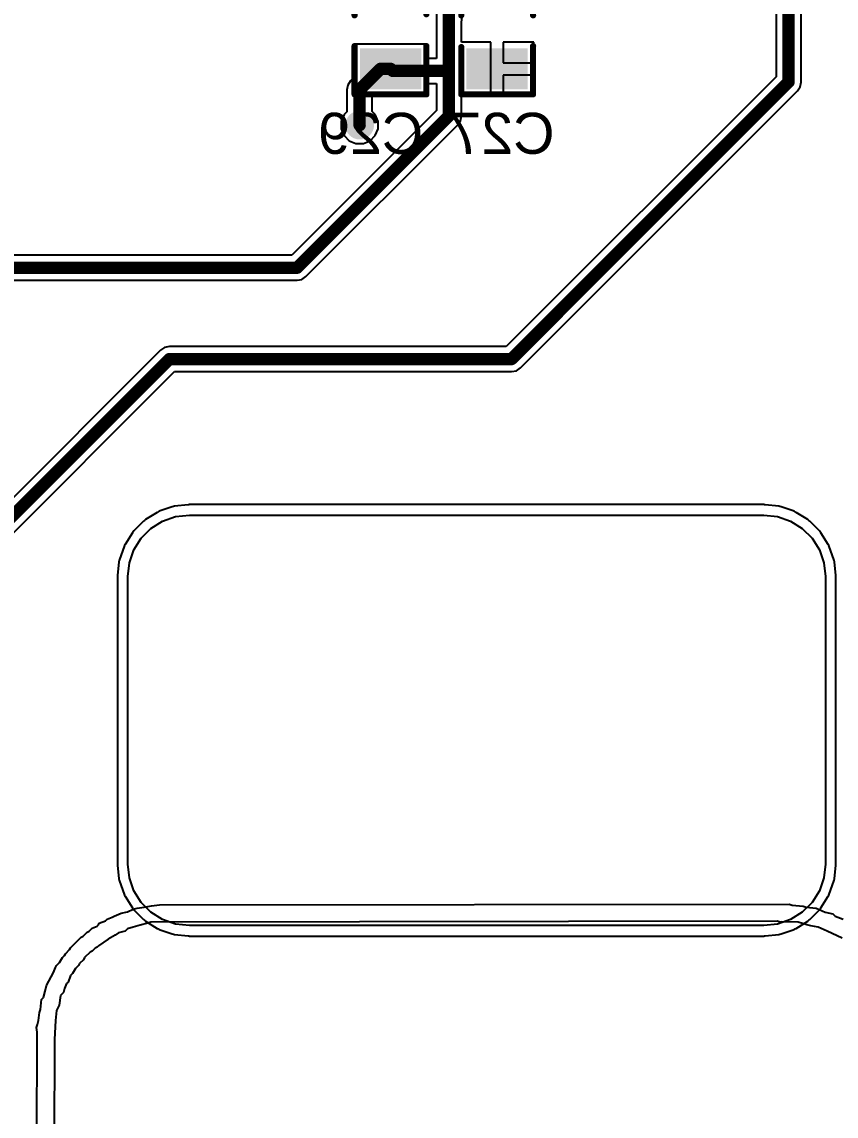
# Model space of a CAD drawing. Header units: millimetres. Extents: x 95 to 305, y 96 to 295.
# Drawn here: x 188.92 to 208.76, y 111.36 to 138.01 of the extents above; entities that cross this region are included whole.
import ezdxf

# ---------------------------------------------------------------- set-up
doc = ezdxf.new("R2010")
doc.units = ezdxf.units.MM
for name, color, linetype in [('BottomLayer', 5, 'Continuous'), ('BottomOverlay', 54, 'Continuous'), ('BottomPaste', 16, 'Continuous'), ('BottomSolder', 6, 'Continuous'), ('MultiLayer', 9, 'Continuous'), ('ViaHoleLayer', 16, 'Continuous')]:
    doc.layers.add(name, color=color, linetype=linetype)
doc.styles.add('Arial', font='', dxfattribs={"height": 0.2})
doc.styles.get('Arial').set_extended_font_data('Arial')

# ---------------------------------------------------------------- blocks, each defined once
blk = doc.blocks.new('CAP0805_B_173')
at = {"layer": 'BottomLayer'}
for points in [[(-1.379, 0.693), (-0.479, 0.693), (-0.479, -0.704), (-1.379, -0.704)], [(0.481, 0.693), (1.381, 0.693), (1.381, -0.704), (0.481, -0.704)]]:
    blk.add_hatch(color=5, dxfattribs=at).paths.add_polyline_path(points)
at = {"layer": 'BottomPaste'}
for points in [[(-1.379, 0.693), (-0.479, 0.693), (-0.479, -0.704), (-1.379, -0.704)], [(0.481, 0.693), (1.381, 0.693), (1.381, -0.704), (0.481, -0.704)]]:
    blk.add_hatch(color=16, dxfattribs=at).paths.add_polyline_path(points)
at = {"layer": 'BottomSolder'}
for points in [[(-1.429, 0.743), (-0.429, 0.743), (-0.429, -0.754), (-1.429, -0.754)], [(0.431, 0.743), (1.431, 0.743), (1.431, -0.754), (0.431, -0.754)]]:
    blk.add_hatch(color=6, dxfattribs=at).paths.add_polyline_path(points)
at = {"layer": 'BottomOverlay', "const_width": 0.15}
for points in [[(-1.55, 0.875), (-0.375, 0.875)], [(-1.55, 0.85), (-1.55, -0.85)], [(0.375, 0.875), (1.55, 0.875)], [(1.55, 0.85), (1.55, -0.85)], [(-1.55, -0.875), (-0.375, -0.875)], [(0.4, -0.875), (1.55, -0.875)]]:
    blk.add_lwpolyline(points, dxfattribs=at)
at = {"layer": 'BottomOverlay', "const_width": 0.075}
for points in [[(-1.588, 0.875, 1), (-1.513, 0.875, 1)], [(-1.588, 0.85, 1), (-1.513, 0.85, 1)], [(-0.413, 0.875, 1), (-0.337, 0.875, 1)], [(0.337, 0.875, 1), (0.413, 0.875, 1)], [(1.512, 0.875, 1), (1.587, 0.875, 1)], [(1.512, 0.85, 1), (1.587, 0.85, 1)], [(-1.588, -0.85, 1), (-1.513, -0.85, 1)], [(1.512, -0.85, 1), (1.587, -0.85, 1)], [(-1.588, -0.875, 1), (-1.513, -0.875, 1)], [(-0.413, -0.875, 1), (-0.337, -0.875, 1)], [(0.362, -0.875, 1), (0.437, -0.875, 1)], [(1.512, -0.875, 1), (1.587, -0.875, 1)]]:
    blk.add_lwpolyline(points, format="xyb", close=True, dxfattribs=at)
blk = doc.blocks.new('CAP0805_B_175')
at = {"layer": 'BottomLayer'}
for points in [[(-1.379, 0.693), (-0.479, 0.693), (-0.479, -0.704), (-1.379, -0.704)], [(0.481, 0.693), (1.381, 0.693), (1.381, -0.704), (0.481, -0.704)]]:
    blk.add_hatch(color=5, dxfattribs=at).paths.add_polyline_path(points)
at = {"layer": 'BottomPaste'}
for points in [[(-1.379, 0.693), (-0.479, 0.693), (-0.479, -0.704), (-1.379, -0.704)], [(0.481, 0.693), (1.381, 0.693), (1.381, -0.704), (0.481, -0.704)]]:
    blk.add_hatch(color=16, dxfattribs=at).paths.add_polyline_path(points)
at = {"layer": 'BottomSolder'}
for points in [[(-1.429, 0.743), (-0.429, 0.743), (-0.429, -0.754), (-1.429, -0.754)], [(0.431, 0.743), (1.431, 0.743), (1.431, -0.754), (0.431, -0.754)]]:
    blk.add_hatch(color=6, dxfattribs=at).paths.add_polyline_path(points)
at = {"layer": 'BottomOverlay', "const_width": 0.15}
for points in [[(-0.375, 0.875), (-1.55, 0.875)], [(-1.55, -0.85), (-1.55, 0.85)], [(1.55, 0.875), (0.375, 0.875)], [(1.55, -0.85), (1.55, 0.85)], [(-0.375, -0.875), (-1.55, -0.875)], [(1.55, -0.875), (0.4, -0.875)]]:
    blk.add_lwpolyline(points, dxfattribs=at)
at = {"layer": 'BottomOverlay', "const_width": 0.075}
for points in [[(-1.588, 0.875, 1), (-1.513, 0.875, 1)], [(-1.588, 0.85, 1), (-1.513, 0.85, 1)], [(-0.413, 0.875, 1), (-0.337, 0.875, 1)], [(0.337, 0.875, 1), (0.413, 0.875, 1)], [(1.512, 0.875, 1), (1.587, 0.875, 1)], [(1.512, 0.85, 1), (1.587, 0.85, 1)], [(-1.588, -0.85, 1), (-1.513, -0.85, 1)], [(1.512, -0.85, 1), (1.587, -0.85, 1)], [(-1.588, -0.875, 1), (-1.513, -0.875, 1)], [(-0.413, -0.875, 1), (-0.337, -0.875, 1)], [(0.362, -0.875, 1), (0.437, -0.875, 1)], [(1.512, -0.875, 1), (1.587, -0.875, 1)]]:
    blk.add_lwpolyline(points, format="xyb", close=True, dxfattribs=at)

msp = doc.modelspace()

# ---------------------------------------------------------------- hatches: boundary and pattern name
at = {"layer": 'BottomLayer'}
h = msp.add_hatch(color=5, dxfattribs=at)
edge = h.paths.add_edge_path()
edge.add_arc((197.15, 135.5), 0.3, 0, 360)
at = {"layer": 'BottomSolder'}
h = msp.add_hatch(color=6, dxfattribs=at)
edge = h.paths.add_edge_path()
edge.add_arc((197.15, 135.5), 0.35, 0, 360)
at = {"layer": 'ViaHoleLayer'}
h = msp.add_hatch(color=16, dxfattribs=at)
edge = h.paths.add_edge_path()
edge.add_arc((197.15, 135.5), 0.15, 0, 360)

# ---------------------------------------------------------------- linework, layer by layer
at = {"layer": 'BottomLayer'}
for p, q in [((207.294, 142.4), (207.294, 136.677)), ((207.906, 136.55), (207.906, 142.273)), ((199.019, 138.7), (199.019, 137.125)), ((199.631, 138.008), (199.646, 138.129)), ((199.631, 137.519), (199.631, 138.008)), ((198.754, 137.471), (197.058, 137.471)), ((197.058, 137.471), (197.058, 136.704)), ((198.754, 137.125), (198.754, 137.471)), ((200.344, 137.519), (199.631, 137.519)), ((200.344, 136.869), (200.344, 137.519)), ((201.393, 137.519), (200.644, 137.519)), ((200.644, 137.519), (200.644, 137.019)), ((201.393, 137.019), (201.393, 137.519)), ((199.019, 137.125), (198.754, 137.125)), ((200.644, 137.019), (201.393, 137.019)), ((200.344, 136.219), (200.344, 136.869)), ((196.929, 136.575), (196.863, 136.476)), ((197.058, 136.704), (196.929, 136.575)), ((198.754, 136.271), (198.754, 136.514)), ((198.754, 136.514), (199.019, 136.514)), ((199.019, 136.514), (199.019, 135.852)), ((201.393, 136.719), (200.644, 136.719)), ((200.644, 136.719), (200.644, 136.219)), ((207.294, 136.677), (200.723, 130.106)), ((201.393, 136.219), (201.393, 136.719)), ((207.883, 136.433), (207.906, 136.55)), ((196.863, 136.476), (196.839, 136.359)), ((196.839, 136.359), (196.839, 136.359)), ((196.839, 136.359), (196.839, 135.826)), ((197.451, 136.232), (197.49, 136.271)), ((197.451, 135.835), (197.451, 136.232)), ((197.49, 136.271), (198.754, 136.271)), ((199.631, 135.725), (199.631, 136.219)), ((199.631, 136.219), (200.344, 136.219)), ((200.644, 136.219), (201.393, 136.219)), ((201.066, 129.584), (207.816, 136.334)), ((207.816, 136.334), (207.883, 136.433)), ((207.816, 136.334), (207.816, 136.334)), ((199.019, 135.852), (195.498, 132.331)), ((196.769, 135.755), (196.7, 135.59)), ((196.839, 135.826), (196.769, 135.755)), ((197.531, 135.755), (197.451, 135.835)), ((197.6, 135.59), (197.531, 135.755)), ((199.608, 135.608), (199.631, 135.725)), ((195.841, 131.809), (199.541, 135.509)), ((196.7, 135.59), (196.7, 135.41)), ((196.7, 135.41), (196.769, 135.245)), ((197.531, 135.245), (197.6, 135.41)), ((197.6, 135.41), (197.6, 135.59)), ((199.541, 135.509), (199.608, 135.608)), ((199.541, 135.509), (199.541, 135.509)), ((196.769, 135.245), (196.895, 135.119)), ((197.405, 135.119), (197.531, 135.245)), ((196.895, 135.119), (197.06, 135.05)), ((197.06, 135.05), (197.24, 135.05)), ((197.24, 135.05), (197.405, 135.119)), ((195.498, 132.331), (186.225, 132.331)), ((186.352, 131.719), (195.625, 131.719)), ((195.625, 131.719), (195.742, 131.742)), ((195.625, 131.719), (195.625, 131.719)), ((195.742, 131.742), (195.841, 131.809)), ((192.396, 130.083), (192.297, 130.016)), ((192.513, 130.106), (192.396, 130.083)), ((200.723, 130.106), (192.513, 130.106)), ((192.513, 130.106), (192.513, 130.106)), ((192.297, 130.016), (186.212, 123.932)), ((192.297, 130.016), (192.297, 130.016)), ((200.967, 129.517), (201.066, 129.584)), ((186.633, 123.488), (192.64, 129.494)), ((192.64, 129.494), (200.85, 129.494)), ((200.85, 129.494), (200.967, 129.517)), ((200.85, 129.494), (200.85, 129.494)), ((192.265, 126.092), (192.24, 126.077)), ((192.582, 126.203), (192.265, 126.092)), ((192.61, 126.207), (192.582, 126.203)), ((192.638, 126.216), (192.61, 126.207)), ((192.971, 126.253), (192.638, 126.216)), ((192.986, 126.252), (192.971, 126.253)), ((193, 126.255), (192.986, 126.252)), ((207, 126.255), (193, 126.255)), ((207.014, 126.252), (207, 126.255)), ((207.029, 126.253), (207.014, 126.252)), ((207.362, 126.216), (207.029, 126.253)), ((207.39, 126.207), (207.362, 126.216)), ((207.418, 126.203), (207.39, 126.207)), ((207.735, 126.092), (207.418, 126.203)), ((207.76, 126.077), (207.735, 126.092)), ((191.885, 125.853), (191.647, 125.615)), ((191.908, 125.869), (191.885, 125.853)), ((191.929, 125.889), (191.908, 125.869)), ((192.214, 126.067), (191.929, 125.889)), ((192.24, 126.077), (192.214, 126.067)), ((207.786, 126.067), (207.76, 126.077)), ((208.071, 125.889), (207.786, 126.067)), ((208.092, 125.869), (208.071, 125.889)), ((208.115, 125.853), (208.092, 125.869)), ((208.353, 125.615), (208.115, 125.853)), ((191.611, 125.571), (191.433, 125.286)), ((191.631, 125.592), (191.611, 125.571)), ((191.647, 125.615), (191.631, 125.592)), ((208.369, 125.592), (208.353, 125.615)), ((208.389, 125.571), (208.369, 125.592)), ((208.567, 125.286), (208.389, 125.571)), ((191.433, 125.286), (191.422, 125.26)), ((208.577, 125.26), (208.567, 125.286)), ((191.408, 125.235), (191.297, 124.918)), ((191.422, 125.26), (191.408, 125.235)), ((208.592, 125.235), (208.577, 125.26)), ((208.703, 124.918), (208.592, 125.235)), ((191.284, 124.862), (191.247, 124.529)), ((191.293, 124.89), (191.284, 124.862)), ((191.297, 124.918), (191.293, 124.89)), ((208.707, 124.89), (208.703, 124.918)), ((208.716, 124.862), (208.707, 124.89)), ((208.753, 124.529), (208.716, 124.862)), ((191.248, 124.514), (191.245, 124.5)), ((191.245, 124.5), (191.245, 117.5)), ((191.247, 124.529), (191.248, 124.514)), ((208.752, 124.514), (208.753, 124.529)), ((208.755, 124.5), (208.752, 124.514)), ((208.755, 117.5), (208.755, 124.5)), ((191.245, 117.5), (191.248, 117.486)), ((191.248, 117.486), (191.247, 117.471)), ((191.247, 117.471), (191.284, 117.138)), ((208.716, 117.138), (208.753, 117.471)), ((208.752, 117.486), (208.755, 117.5)), ((208.753, 117.471), (208.752, 117.486)), ((191.284, 117.138), (191.293, 117.11)), ((191.293, 117.11), (191.297, 117.082)), ((191.297, 117.082), (191.408, 116.765)), ((208.592, 116.765), (208.703, 117.082)), ((208.703, 117.082), (208.707, 117.11)), ((208.707, 117.11), (208.716, 117.138)), ((191.408, 116.765), (191.422, 116.74)), ((208.577, 116.74), (208.592, 116.765)), ((191.422, 116.74), (191.433, 116.714)), ((191.433, 116.714), (191.611, 116.429)), ((208.389, 116.429), (208.567, 116.714)), ((208.567, 116.714), (208.577, 116.74)), ((191.611, 116.429), (191.631, 116.408)), ((191.631, 116.408), (191.647, 116.385)), ((191.647, 116.385), (191.885, 116.147)), ((208.115, 116.147), (208.353, 116.385)), ((208.353, 116.385), (208.369, 116.408)), ((208.369, 116.408), (208.389, 116.429)), ((191.885, 116.147), (191.908, 116.131)), ((191.908, 116.131), (191.929, 116.111)), ((191.929, 116.111), (192.214, 115.933)), ((207.786, 115.933), (208.071, 116.111)), ((208.071, 116.111), (208.092, 116.131)), ((208.092, 116.131), (208.115, 116.147)), ((192.214, 115.933), (192.24, 115.922)), ((192.24, 115.922), (192.265, 115.908)), ((192.265, 115.908), (192.582, 115.797)), ((192.582, 115.797), (192.61, 115.793)), ((192.61, 115.793), (192.638, 115.784)), ((192.638, 115.784), (192.971, 115.747)), ((192.971, 115.747), (192.986, 115.748)), ((192.986, 115.748), (193, 115.745)), ((193, 115.745), (207, 115.745)), ((207, 115.745), (207.014, 115.748)), ((207.014, 115.748), (207.029, 115.747)), ((207.029, 115.747), (207.362, 115.784)), ((207.362, 115.784), (207.39, 115.793)), ((207.39, 115.793), (207.418, 115.797)), ((207.418, 115.797), (207.735, 115.908)), ((207.735, 115.908), (207.76, 115.922)), ((207.76, 115.922), (207.786, 115.933))]:
    msp.add_line(p, q, dxfattribs=at)
at = {"layer": 'BottomLayer', "const_width": 0.3}
for points in [[(207.6, 136.55), (207.6, 142.4)], [(199.325, 136.819), (199.325, 138.7)], [(197.145, 136.359), (197.658, 136.871)], [(197.658, 136.871), (197.906, 136.871)], [(197.906, 136.871), (197.958, 136.819)], [(197.958, 136.819), (199.325, 136.819)], [(199.325, 135.725), (199.325, 136.819)], [(197.145, 135.505), (197.145, 136.359)], [(200.85, 129.8), (207.6, 136.55)], [(195.625, 132.025), (199.325, 135.725)], [(197.145, 135.505), (197.15, 135.5)], [(186.225, 132.025), (195.625, 132.025)], [(186.195, 123.482), (192.513, 129.8)], [(192.513, 129.8), (200.85, 129.8)]]:
    msp.add_lwpolyline(points, dxfattribs=at)
at = {"layer": 'BottomLayer', "const_width": 0.15}
for points in [[(197.583, 136.871, 1), (197.733, 136.871, 1)], [(197.583, 136.871, 1), (197.733, 136.871, 1)], [(197.831, 136.871, 1), (197.981, 136.871, 1)], [(197.831, 136.871, 1), (197.981, 136.871, 1)], [(197.883, 136.819, 1), (198.033, 136.819, 1)], [(197.883, 136.819, 1), (198.033, 136.819, 1)], [(199.25, 136.819, 1), (199.4, 136.819, 1)], [(199.25, 136.819, 1), (199.4, 136.819, 1)], [(199.25, 136.819, 1), (199.4, 136.819, 1)], [(197.07, 136.359, 1), (197.22, 136.359, 1)], [(197.07, 136.359, 1), (197.22, 136.359, 1)], [(207.525, 136.55, 1), (207.675, 136.55, 1)], [(207.525, 136.55, 1), (207.675, 136.55, 1)], [(199.25, 135.725, 1), (199.4, 135.725, 1)], [(199.25, 135.725, 1), (199.4, 135.725, 1)], [(197.07, 135.505, 1), (197.22, 135.505, 1)], [(197.07, 135.505, 1), (197.22, 135.505, 1)], [(197.075, 135.5, 1), (197.225, 135.5, 1)], [(195.55, 132.025, 1), (195.7, 132.025, 1)], [(195.55, 132.025, 1), (195.7, 132.025, 1)], [(192.438, 129.8, 1), (192.588, 129.8, 1)], [(192.438, 129.8, 1), (192.588, 129.8, 1)], [(200.775, 129.8, 1), (200.925, 129.8, 1)], [(200.775, 129.8, 1), (200.925, 129.8, 1)]]:
    msp.add_lwpolyline(points, format="xyb", close=True, dxfattribs=at)
at = {"layer": 'BottomOverlay'}
for p, q in [((192.077, 116.485), (192.272, 116.509)), ((192.272, 116.509), (207.618, 116.521)), ((207.618, 116.521), (207.691, 116.497)), ((207.691, 116.497), (207.959, 116.472)), ((191.116, 116.205), (191.165, 116.229)), ((191.165, 116.229), (191.335, 116.302)), ((191.335, 116.302), (191.493, 116.339)), ((191.493, 116.339), (191.627, 116.399)), ((191.627, 116.399), (191.725, 116.424)), ((191.725, 116.424), (191.895, 116.448)), ((191.895, 116.448), (192.077, 116.485)), ((207.959, 116.472), (208.032, 116.448)), ((208.032, 116.448), (208.275, 116.424)), ((208.275, 116.424), (208.494, 116.326)), ((208.494, 116.326), (208.677, 116.29)), ((208.677, 116.29), (208.738, 116.229)), ((208.738, 116.229), (208.933, 116.156)), ((190.629, 115.937), (190.751, 115.986)), ((190.751, 115.986), (190.787, 116.022)), ((190.787, 116.022), (190.8, 116.059)), ((190.8, 116.059), (190.958, 116.12)), ((190.958, 116.12), (190.994, 116.156)), ((190.994, 116.156), (191.116, 116.205)), ((191.627, 115.961), (191.493, 115.925)), ((191.798, 116.01), (191.627, 115.961)), ((191.992, 116.059), (191.798, 116.01)), ((192.065, 116.083), (191.992, 116.059)), ((207.326, 116.107), (192.065, 116.083)), ((207.399, 116.083), (207.326, 116.107)), ((207.436, 116.095), (207.399, 116.083)), ((207.837, 116.083), (207.436, 116.095)), ((208.044, 116.022), (207.837, 116.083)), ((208.142, 115.998), (208.044, 116.022)), ((208.324, 115.961), (208.142, 115.998)), ((208.543, 115.864), (208.324, 115.961)), ((190.106, 115.462), (190.362, 115.718)), ((190.362, 115.718), (190.41, 115.742)), ((190.41, 115.742), (190.508, 115.84)), ((190.508, 115.84), (190.556, 115.864)), ((190.556, 115.864), (190.629, 115.937)), ((191.189, 115.767), (191.019, 115.669)), ((191.274, 115.827), (191.189, 115.767)), ((191.432, 115.864), (191.274, 115.827)), ((191.493, 115.925), (191.432, 115.864)), ((208.908, 115.694), (208.543, 115.864)), ((190.082, 115.414), (190.106, 115.462)), ((190.702, 115.45), (190.629, 115.377)), ((190.751, 115.475), (190.702, 115.45)), ((190.787, 115.511), (190.751, 115.475)), ((191.019, 115.669), (190.787, 115.511)), ((189.838, 115.097), (189.911, 115.219)), ((189.911, 115.219), (189.96, 115.268)), ((189.96, 115.268), (189.984, 115.316)), ((189.984, 115.316), (190.082, 115.414)), ((190.422, 115.17), (190.325, 115.073)), ((190.447, 115.219), (190.422, 115.17)), ((190.581, 115.353), (190.447, 115.219)), ((190.629, 115.377), (190.581, 115.353)), ((189.692, 114.854), (189.741, 114.976)), ((189.741, 114.976), (189.765, 115.024)), ((189.765, 115.024), (189.838, 115.097)), ((190.228, 114.951), (190.155, 114.83)), ((190.301, 115.024), (190.228, 114.951)), ((190.325, 115.073), (190.301, 115.024)), ((189.522, 114.537), (189.692, 114.854)), ((190.045, 114.623), (190.009, 114.586)), ((190.106, 114.781), (190.045, 114.623)), ((190.155, 114.83), (190.106, 114.781)), ((189.449, 114.245), (189.485, 114.404)), ((189.485, 114.404), (189.522, 114.537)), ((189.936, 114.367), (189.863, 114.294)), ((189.96, 114.464), (189.936, 114.367)), ((190.009, 114.586), (189.96, 114.464)), ((189.376, 113.953), (189.4, 114.197)), ((189.4, 114.197), (189.449, 114.245)), ((189.863, 114.294), (189.826, 114.063)), ((189.327, 113.686), (189.351, 113.88)), ((189.351, 113.88), (189.376, 113.953)), ((189.765, 113.929), (189.741, 113.686)), ((189.826, 114.063), (189.765, 113.929)), ((189.278, 113.515), (189.303, 113.588)), ((189.303, 113.588), (189.327, 113.686)), ((189.741, 113.686), (189.717, 113.223)), ((189.291, 113.406), (189.278, 113.515)), ((189.278, 106.676), (189.291, 113.406)), ((189.717, 113.223), (189.692, 106.14))]:
    msp.add_line(p, q, dxfattribs=at)
at = {"layer": 'MultiLayer'}
for p, q in [((192.065, 125.673), (192.349, 125.851)), ((192.349, 125.851), (192.666, 125.962)), ((192.666, 125.962), (193, 126)), ((193, 126), (207, 126)), ((207, 126), (207.334, 125.962)), ((207.334, 125.962), (207.651, 125.851)), ((207.651, 125.851), (207.935, 125.673)), ((191.827, 125.435), (192.065, 125.673)), ((207.935, 125.673), (208.173, 125.435)), ((191.649, 125.151), (191.827, 125.435)), ((208.173, 125.435), (208.351, 125.151)), ((191.538, 124.834), (191.649, 125.151)), ((208.351, 125.151), (208.462, 124.834)), ((191.5, 124.5), (191.538, 124.834)), ((208.462, 124.834), (208.5, 124.5)), ((191.5, 117.5), (191.5, 124.5)), ((208.5, 124.5), (208.5, 117.5)), ((191.538, 117.166), (191.5, 117.5)), ((208.5, 117.5), (208.462, 117.166)), ((191.649, 116.849), (191.538, 117.166)), ((208.462, 117.166), (208.351, 116.849)), ((191.827, 116.565), (191.649, 116.849)), ((208.351, 116.849), (208.173, 116.565)), ((192.065, 116.327), (191.827, 116.565)), ((208.173, 116.565), (207.935, 116.327)), ((192.349, 116.149), (192.065, 116.327)), ((207.935, 116.327), (207.651, 116.149)), ((192.666, 116.038), (192.349, 116.149)), ((193, 116), (192.666, 116.038)), ((207, 116), (193, 116)), ((207.334, 116.038), (207, 116)), ((207.651, 116.149), (207.334, 116.038))]:
    msp.add_line(p, q, dxfattribs=at)

# ---------------------------------------------------------------- block references
for name, p, rotation in [('CAP0805_B_173', (197.9, 137.8), 90), ('CAP0805_B_175', (200.5, 137.8), 270)]:
    msp.add_blockref(name, p, dxfattribs=dict(rotation=rotation))

# ---------------------------------------------------------------- texts
at = {"layer": 'BottomOverlay', "style": 'Arial', "text_generation_flag": 2}
for s, p in [('C29', (198.7, 134.8)), ('C27', (201.9, 134.8))]:
    msp.add_text(s, height=1, dxfattribs=at).set_placement(p)

doc.saveas('drawing.dxf')
